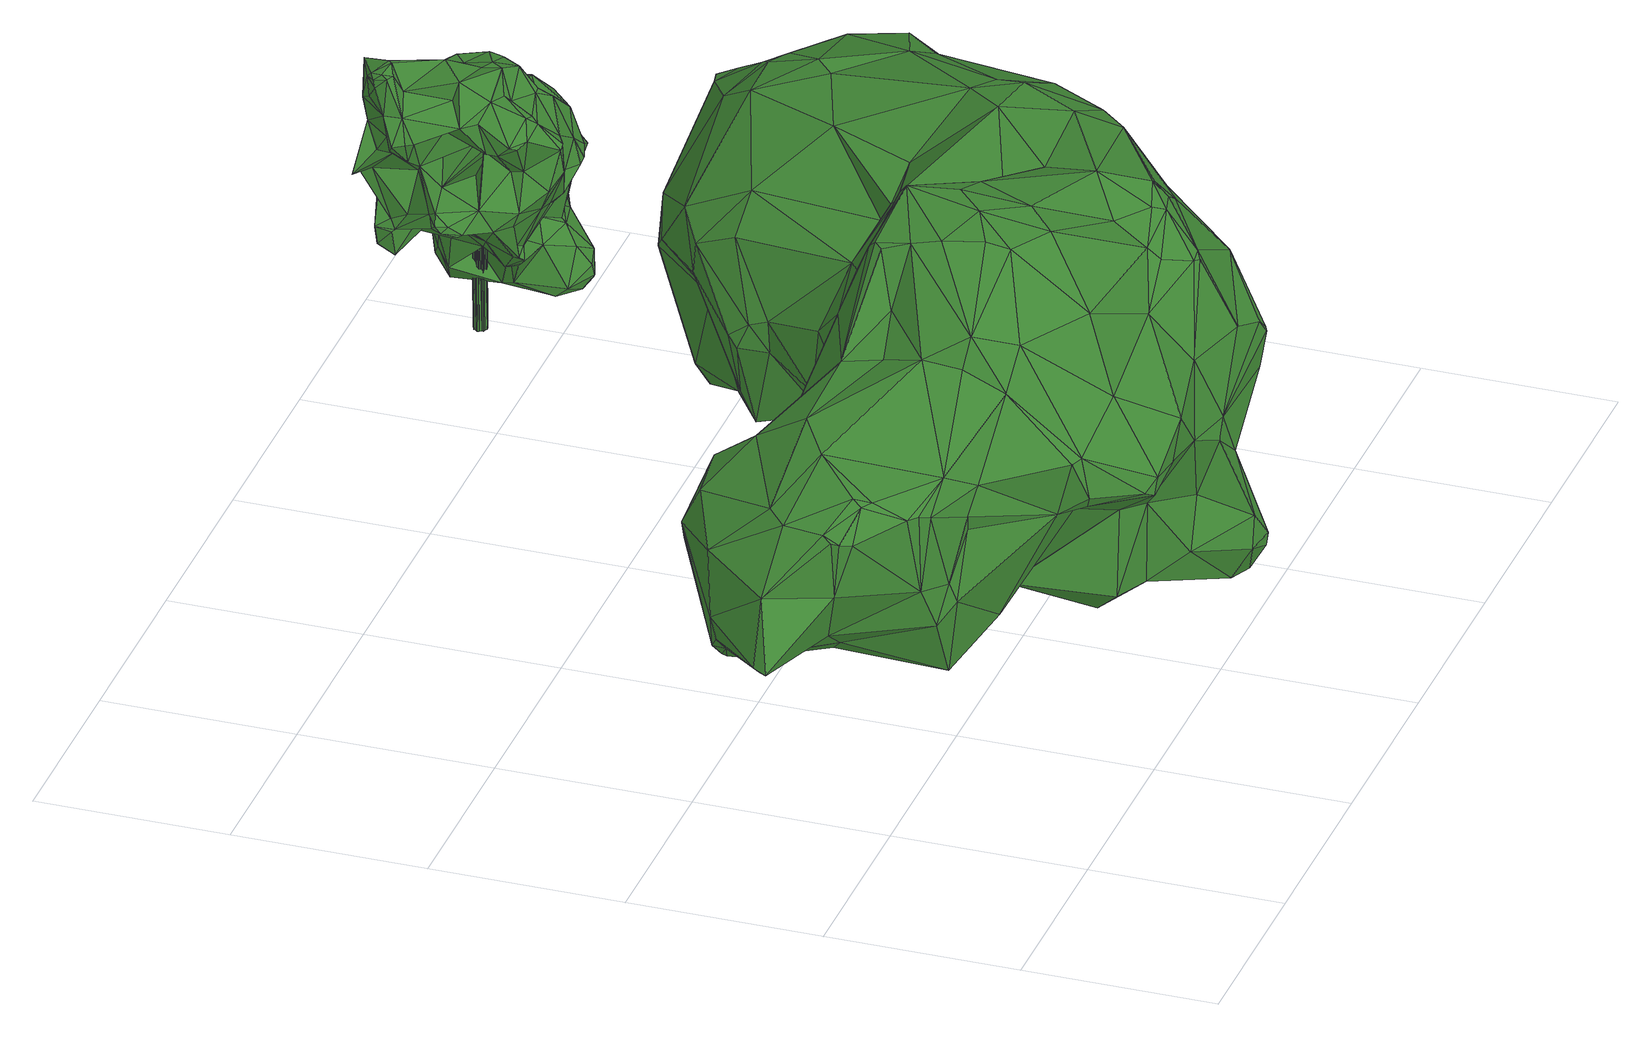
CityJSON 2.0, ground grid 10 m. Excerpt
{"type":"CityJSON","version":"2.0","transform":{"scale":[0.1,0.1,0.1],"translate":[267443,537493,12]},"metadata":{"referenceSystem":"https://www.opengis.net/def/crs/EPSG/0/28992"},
"CityObjects":{
"tree1":{"type":"SolitaryVegetationObject","attributes":{"gtid":53,"crown_width_m":34.03,"crown_median_z":24.03,"crown_r50_m":0.397,"crown_porosity":0.898,"trunk_H_m":11.1,"trunk_DBH_m":2.61,"trunk_radius_m":1.3,"trunk_base_height_m":12.93,"original_gtid":"53"},"geometry":[{"type":"Solid","lod":"3","boundaries":[[[[0,1,2]],[[3,4,5]],[[6,7,8]],[[9,10,11]],[[9,11,12]],[[13,14,15]],[[16,13,17]],[[18,16,17]],[[19,20,21]],[[22,23,24]],[[25,26,27]],[[28,25,27]],[[29,30,31]],[[29,32,30]],[[33,34,35]],[[33,35,36]],[[37,21,38]],[[39,40,41]],[[42,43,27]],[[44,27,43]],[[45,46,47]],[[12,48,49]],[[42,50,51]],[[52,53,54]],[[55,39,56]],[[4,32,57]],[[29,57,32]],[[58,59,31]],[[16,60,8]],[[26,61,62]],[[41,63,64]],[[65,64,63]],[[36,66,67]],[[68,69,70]],[[71,21,51]],[[72,73,74]],[[57,68,70]],[[59,68,29]],[[75,76,77]],[[78,79,80]],[[81,14,82]],[[78,83,79]],[[84,85,86]],[[87,85,84]],[[88,89,90]],[[91,92,44]],[[70,93,57]],[[7,94,81]],[[7,95,94]],[[57,29,68]],[[96,97,98]],[[84,99,100]],[[101,102,103]],[[104,101,103]],[[68,105,69]],[[21,106,51]],[[107,25,108]],[[109,110,111]],[[112,113,10]],[[104,103,86]],[[114,80,92]],[[42,51,106]],[[115,116,117]],[[118,119,120]],[[121,122,38]],[[123,54,124]],[[78,125,126]],[[127,128,129]],[[130,131,132]],[[4,57,93]],[[17,133,134]],[[135,100,136]],[[99,137,100]],[[113,122,138]],[[113,138,11]],[[101,139,102]],[[15,14,94]],[[4,140,5]],[[5,141,3]],[[16,82,13]],[[142,48,12]],[[143,144,145]],[[67,146,131]],[[147,146,67]],[[148,70,69]],[[149,150,151]],[[87,152,153]],[[120,154,118]],[[155,154,120]],[[93,140,4]],[[81,82,7]],[[8,7,82]],[[156,144,143]],[[157,134,158]],[[7,6,143]],[[82,14,13]],[[32,141,30]],[[3,141,32]],[[144,159,160]],[[161,162,145]],[[95,145,162]],[[94,163,15]],[[8,82,16]],[[164,165,166]],[[90,167,157]],[[167,18,157]],[[168,148,169]],[[83,170,44]],[[21,121,38]],[[110,171,111]],[[141,172,115]],[[156,153,152]],[[74,75,77]],[[21,37,106]],[[109,111,173]],[[150,149,76]],[[90,89,167]],[[18,167,89]],[[149,151,48]],[[80,125,78]],[[128,174,175]],[[99,103,137]],[[176,20,177]],[[32,4,3]],[[178,179,180]],[[151,181,182]],[[55,183,184]],[[71,62,185]],[[186,187,188]],[[189,74,73]],[[66,190,191]],[[62,50,42]],[[156,143,192]],[[17,13,133]],[[5,172,141]],[[31,59,29]],[[124,193,168]],[[136,100,137]],[[116,190,117]],[[9,194,91]],[[84,86,99]],[[42,27,26]],[[74,195,196]],[[117,190,36]],[[67,96,147]],[[98,147,96]],[[197,106,198]],[[199,91,194]],[[199,194,23]],[[137,103,123]],[[200,10,91]],[[200,112,10]],[[71,185,201]],[[192,143,6]],[[26,62,42]],[[141,115,117]],[[31,30,132]],[[66,36,190]],[[21,20,176]],[[58,31,132]],[[132,131,58]],[[55,202,183]],[[191,96,66]],[[45,186,203]],[[168,204,184]],[[205,206,127]],[[185,207,201]],[[208,64,122]],[[185,62,61]],[[71,19,21]],[[192,153,156]],[[158,134,209]],[[33,36,67]],[[141,35,30]],[[34,30,35]],[[67,66,96]],[[60,210,139]],[[139,210,211]],[[212,160,213]],[[201,19,71]],[[130,67,131]],[[130,132,30]],[[91,44,200]],[[150,76,75]],[[117,35,141]],[[91,199,92]],[[116,191,190]],[[214,215,216]],[[160,159,97]],[[9,12,49]],[[48,142,149]],[[217,179,115]],[[135,136,105]],[[147,87,146]],[[44,79,83]],[[130,33,67]],[[49,48,182]],[[218,219,25]],[[151,182,48]],[[131,146,84]],[[131,220,58]],[[84,220,131]],[[87,84,146]],[[91,10,9]],[[97,159,221]],[[191,97,96]],[[30,33,130]],[[34,33,30]],[[14,81,94]],[[95,162,20]],[[10,113,11]],[[59,220,135]],[[222,23,194]],[[123,103,54]],[[108,223,107]],[[224,225,226]],[[182,222,49]],[[227,222,182]],[[135,105,68]],[[135,68,59]],[[182,181,227]],[[80,44,92]],[[28,108,25]],[[28,228,108]],[[97,213,160]],[[46,229,165]],[[230,165,229]],[[231,153,192]],[[107,232,218]],[[105,148,69]],[[233,234,1]],[[129,205,127]],[[54,53,124]],[[235,127,206]],[[120,205,214]],[[94,95,163]],[[207,163,95]],[[51,50,71]],[[62,71,50]],[[236,222,227]],[[38,122,113]],[[199,23,114]],[[199,114,92]],[[22,114,23]],[[125,80,114]],[[22,125,114]],[[214,205,215]],[[80,79,44]],[[160,161,144]],[[18,89,16]],[[23,222,24]],[[88,16,89]],[[237,180,171]],[[238,236,239]],[[107,218,25]],[[207,240,163]],[[241,224,226]],[[155,242,243]],[[155,216,242]],[[244,105,245]],[[88,60,16]],[[246,52,88]],[[54,102,52]],[[120,214,155]],[[155,214,216]],[[212,247,160]],[[205,248,206]],[[12,11,142]],[[160,247,161]],[[176,161,247]],[[208,122,178]],[[129,215,205]],[[184,183,148]],[[97,191,213]],[[242,216,215]],[[249,178,121]],[[150,75,196]],[[150,196,151]],[[75,74,196]],[[250,196,195]],[[78,126,233]],[[236,233,126]],[[35,117,36]],[[97,221,98]],[[105,244,148]],[[185,61,240]],[[251,252,104]],[[168,184,148]],[[228,253,254]],[[255,40,256]],[[257,134,258]],[[165,164,259]],[[165,259,235]],[[222,236,126]],[[222,126,24]],[[22,126,125]],[[24,126,22]],[[222,194,49]],[[49,194,9]],[[235,128,127]],[[72,260,256]],[[256,260,261]],[[83,0,253]],[[116,213,191]],[[137,245,136]],[[123,245,137]],[[212,213,116]],[[115,172,173]],[[115,173,217]],[[72,74,262]],[[113,198,37]],[[263,188,187]],[[65,264,142]],[[227,239,236]],[[174,265,246]],[[195,266,250]],[[218,209,219]],[[170,253,228]],[[267,268,186]],[[17,157,18]],[[158,209,269]],[[270,267,188]],[[40,255,41]],[[76,63,271]],[[40,225,256]],[[164,224,272]],[[257,258,273]],[[274,41,237]],[[237,41,208]],[[218,269,209]],[[186,188,267]],[[77,262,74]],[[15,273,258]],[[15,258,13]],[[265,259,164]],[[272,265,164]],[[95,20,201]],[[149,142,264]],[[41,255,271]],[[45,119,118]],[[275,179,178]],[[276,212,275]],[[247,212,276]],[[212,179,275]],[[165,230,166]],[[1,189,2]],[[76,149,264]],[[111,217,173]],[[206,248,277]],[[147,278,87]],[[21,176,121]],[[120,248,205]],[[169,245,124]],[[101,279,139]],[[19,201,20]],[[44,43,200]],[[42,200,43]],[[255,256,261]],[[170,228,28]],[[178,249,276]],[[124,168,169]],[[118,187,45]],[[45,187,186]],[[110,274,171]],[[39,274,56]],[[254,2,228]],[[0,2,254]],[[52,246,53]],[[65,138,64]],[[204,280,184]],[[193,280,204]],[[249,176,247]],[[76,271,77]],[[106,200,42]],[[197,198,113]],[[41,64,208]],[[281,262,77]],[[260,262,281]],[[274,237,171]],[[41,274,39]],[[271,63,41]],[[235,277,165]],[[206,277,235]],[[78,0,83]],[[59,58,220]],[[99,86,103]],[[65,142,138]],[[11,138,142]],[[56,110,109]],[[100,220,84]],[[100,135,220]],[[282,109,173]],[[260,72,262]],[[76,264,63]],[[244,169,148]],[[241,39,283]],[[224,164,225]],[[276,275,178]],[[56,274,110]],[[77,271,281]],[[53,265,272]],[[261,260,281]],[[271,261,281]],[[257,219,209]],[[61,219,257]],[[78,233,1]],[[248,120,277]],[[218,232,269]],[[144,161,145]],[[46,165,47]],[[238,239,227]],[[158,284,157]],[[189,234,74]],[[195,74,234]],[[189,1,234]],[[164,166,230]],[[246,265,53]],[[225,164,229]],[[230,229,164]],[[102,54,103]],[[168,193,204]],[[90,174,88]],[[88,174,246]],[[90,157,285]],[[116,179,212]],[[17,134,157]],[[47,277,45]],[[175,90,285]],[[70,183,93]],[[148,183,70]],[[39,241,40]],[[241,226,40]],[[47,165,277]],[[235,259,128]],[[159,156,221]],[[159,144,156]],[[271,255,261]],[[231,251,153]],[[180,179,217]],[[143,145,7]],[[115,179,116]],[[95,201,207]],[[247,276,249]],[[121,178,122]],[[184,280,283]],[[176,249,121]],[[72,256,203]],[[233,238,234]],[[13,258,133]],[[45,277,119]],[[120,119,277]],[[38,113,37]],[[286,278,152]],[[87,278,286]],[[87,286,152]],[[98,278,147]],[[26,219,61]],[[7,145,95]],[[26,25,219]],[[228,268,270]],[[267,270,268]],[[88,52,211]],[[174,259,265]],[[128,259,174]],[[278,98,221]],[[278,221,156]],[[209,134,257]],[[55,184,39]],[[39,184,283]],[[258,134,133]],[[86,85,251]],[[251,85,87]],[[136,245,105]],[[86,251,104]],[[6,231,192]],[[6,8,231]],[[251,231,252]],[[152,278,156]],[[279,252,231]],[[123,124,245]],[[244,245,169]],[[122,64,138]],[[226,225,40]],[[257,240,61]],[[257,273,240]],[[161,176,177]],[[234,238,195]],[[236,238,233]],[[72,203,73]],[[46,203,256]],[[45,203,46]],[[241,283,280]],[[224,241,280]],[[272,224,280]],[[193,272,280]],[[256,229,46]],[[263,158,269]],[[83,253,170]],[[154,287,263]],[[187,118,263]],[[87,153,251]],[[104,252,101]],[[207,185,240]],[[15,240,273]],[[124,53,193]],[[272,193,53]],[[268,2,189]],[[189,73,268]],[[231,8,279]],[[27,170,28]],[[44,170,27]],[[225,229,256]],[[5,282,172]],[[173,172,282]],[[2,268,228]],[[63,264,65]],[[240,15,163]],[[243,154,155]],[[178,180,237]],[[178,237,208]],[[217,171,180]],[[111,171,217]],[[128,175,129]],[[174,90,175]],[[215,129,175]],[[242,215,175]],[[175,285,242]],[[242,285,243]],[[287,243,284]],[[287,284,158]],[[263,118,154]],[[181,151,266]],[[196,266,151]],[[285,284,243]],[[285,157,284]],[[263,269,232]],[[1,0,78]],[[254,253,0]],[[177,20,162]],[[177,162,161]],[[140,282,5]],[[73,203,186]],[[73,186,268]],[[282,202,109]],[[109,202,56]],[[52,102,211]],[[102,139,211]],[[140,202,282]],[[183,202,93]],[[93,202,140]],[[56,202,55]],[[263,232,188]],[[232,270,188]],[[227,181,266]],[[154,243,287]],[[196,250,266]],[[263,287,158]],[[101,252,279]],[[238,266,195]],[[227,266,238]],[[106,37,198]],[[60,88,210]],[[88,211,210]],[[139,279,60]],[[8,60,279]],[[113,112,197]],[[107,223,232]],[[228,223,108]],[[200,197,112]],[[270,232,223]],[[228,270,223]],[[197,200,106]],[[288,289,290]],[[288,290,291]],[[291,290,292]],[[291,292,293]],[[290,289,294]],[[290,294,292]],[[292,294,295]],[[292,295,293]],[[294,289,296]],[[294,296,295]],[[295,296,297]],[[295,297,293]],[[296,289,298]],[[296,298,297]],[[297,298,299]],[[297,299,293]],[[298,289,300]],[[298,300,299]],[[299,300,301]],[[299,301,293]],[[300,289,302]],[[300,302,301]],[[301,302,303]],[[301,303,293]],[[302,289,304]],[[302,304,303]],[[303,304,305]],[[303,305,293]],[[304,289,306]],[[304,306,305]],[[305,306,307]],[[305,307,293]],[[306,289,308]],[[306,308,307]],[[307,308,309]],[[307,309,293]],[[308,289,310]],[[308,310,309]],[[309,310,311]],[[309,311,293]],[[310,289,312]],[[310,312,311]],[[311,312,313]],[[311,313,293]],[[312,289,314]],[[312,314,313]],[[313,314,315]],[[313,315,293]],[[314,289,316]],[[314,316,315]],[[315,316,317]],[[315,317,293]],[[316,289,318]],[[316,318,317]],[[317,318,319]],[[317,319,293]],[[318,289,320]],[[318,320,319]],[[319,320,321]],[[319,321,293]],[[320,289,322]],[[320,322,321]],[[321,322,323]],[[321,323,293]],[[322,289,324]],[[322,324,323]],[[323,324,325]],[[323,325,293]],[[324,289,326]],[[324,326,325]],[[325,326,327]],[[325,327,293]],[[326,289,328]],[[326,328,327]],[[327,328,329]],[[327,329,293]],[[328,289,330]],[[328,330,329]],[[329,330,331]],[[329,331,293]],[[330,289,332]],[[330,332,331]],[[331,332,333]],[[331,333,293]],[[332,289,334]],[[332,334,333]],[[333,334,335]],[[333,335,293]],[[334,289,336]],[[334,336,335]],[[335,336,337]],[[335,337,293]],[[336,289,288]],[[336,288,337]],[[337,288,291]],[[337,291,293]]]]}]},
"tree2":{"type":"SolitaryVegetationObject","attributes":{"gtid":671,"crown_width_m":4.14,"crown_median_z":15.1,"crown_r50_m":0.244,"crown_porosity":0.915,"trunk_H_m":2.1,"trunk_DBH_m":0.0801,"trunk_radius_m":0.0401,"trunk_base_height_m":13,"original_gtid":"673"},"geometry":[{"type":"MultiSurface","lod":"3","boundaries":[[[338,339,340]],[[341,342,343]],[[344,343,342]],[[345,346,347]],[[348,347,346]],[[349,350,351]],[[345,352,353]],[[345,353,354]],[[355,356,357]],[[358,359,360]],[[361,356,362]],[[340,363,338]],[[364,365,366]],[[367,368,369]],[[348,370,371]],[[340,372,363]],[[341,373,372]],[[358,374,375]],[[376,377,378]],[[346,348,354]],[[379,356,380]],[[344,381,382]],[[371,351,350]],[[383,351,371]],[[384,385,368]],[[359,386,387]],[[359,387,388]],[[363,389,338]],[[390,391,383]],[[371,390,383]],[[382,381,392]],[[393,394,395]],[[347,353,345]],[[395,396,393]],[[397,349,350]],[[398,350,349]],[[398,348,350]],[[366,399,400]],[[386,359,357]],[[373,401,363]],[[389,363,401]],[[381,402,392]],[[375,396,403]],[[370,348,390]],[[349,400,350]],[[362,379,360]],[[382,404,344]],[[353,346,354]],[[405,406,407]],[[408,409,410]],[[408,339,409]],[[371,370,390]],[[382,411,412]],[[392,411,382]],[[398,391,390]],[[351,383,398]],[[375,374,413]],[[412,404,382]],[[394,413,395]],[[414,415,364]],[[400,349,397]],[[416,377,417]],[[418,419,420]],[[421,360,388]],[[422,423,424]],[[425,415,397]],[[358,355,374]],[[370,348,354]],[[400,397,366]],[[364,366,397]],[[364,397,414]],[[362,353,421]],[[352,421,353]],[[351,398,349]],[[345,421,352]],[[379,380,358]],[[396,395,374]],[[426,394,364]],[[426,413,394]],[[344,407,343]],[[372,427,342]],[[428,342,427]],[[391,398,383]],[[362,421,361]],[[376,416,377]],[[429,373,341]],[[369,412,367]],[[396,374,403]],[[403,374,355]],[[357,359,376]],[[365,378,399]],[[367,419,430]],[[412,369,404]],[[425,397,350]],[[360,379,358]],[[361,421,352]],[[397,415,414]],[[378,431,376]],[[340,339,432]],[[420,367,412]],[[419,367,420]],[[350,400,425]],[[369,368,433]],[[434,430,419]],[[376,431,393]],[[413,426,375]],[[415,378,426]],[[393,431,378]],[[424,423,435]],[[403,357,359]],[[408,432,339]],[[416,376,360]],[[390,348,398]],[[413,374,395]],[[376,393,396]],[[356,380,361]],[[436,437,438]],[[377,439,378]],[[426,364,415]],[[411,440,412]],[[357,376,396]],[[357,396,403]],[[343,407,406]],[[343,406,341]],[[438,429,406]],[[429,341,406]],[[429,423,373]],[[373,423,422]],[[438,437,429]],[[379,362,356]],[[340,432,441]],[[377,375,439]],[[386,357,356]],[[429,433,368]],[[409,422,410]],[[422,424,410]],[[442,424,435]],[[354,346,345]],[[375,403,358]],[[408,419,385]],[[352,421,388]],[[388,361,352]],[[430,384,368]],[[416,360,377]],[[435,385,442]],[[357,403,355]],[[429,368,423]],[[353,347,346]],[[438,406,443]],[[404,443,405]],[[436,443,404]],[[436,404,369]],[[420,444,418]],[[418,445,441]],[[418,402,445]],[[418,441,432]],[[385,384,408]],[[430,408,384]],[[410,442,408]],[[410,424,442]],[[403,359,358]],[[360,396,377]],[[375,377,396]],[[408,434,432]],[[358,380,355]],[[432,434,418]],[[419,418,434]],[[338,401,409]],[[400,399,425]],[[393,365,394]],[[409,339,338]],[[394,365,364]],[[402,411,392]],[[402,418,411]],[[399,366,365]],[[426,439,375]],[[426,378,439]],[[435,368,385]],[[435,423,368]],[[367,430,368]],[[442,385,408]],[[430,434,408]],[[356,361,387]],[[356,387,386]],[[388,387,361]],[[362,360,421]],[[345,353,421]],[[371,350,348]],[[428,441,445]],[[428,340,441]],[[381,445,402]],[[381,428,445]],[[381,344,428]],[[428,344,342]],[[418,444,411]],[[411,444,420]],[[340,428,427]],[[406,405,443]],[[389,401,338]],[[409,401,422]],[[369,433,446]],[[356,355,380]],[[360,359,396]],[[405,407,436]],[[369,446,436]],[[436,438,443]],[[372,342,341]],[[344,436,407]],[[404,436,344]],[[405,436,404]],[[411,420,440]],[[412,440,420]],[[365,393,378]],[[425,399,415]],[[378,415,399]],[[372,373,363]],[[340,427,372]],[[422,401,373]],[[396,359,357]],[[359,388,360]],[[359,360,376]],[[446,437,436]],[[433,437,446]],[[429,437,433]],[[447,448,449]],[[447,449,450]],[[449,448,451]],[[449,451,450]],[[451,448,450]],[[450,448,452]],[[448,447,452]],[[452,447,450]]]}]},
"tree3":{"type":"SolitaryVegetationObject","attributes":{"gtid":191,"crown_width_m":11.53,"crown_median_z":21.82,"crown_r50_m":0.435,"crown_porosity":0.875,"trunk_H_m":8.89,"trunk_DBH_m":0.679,"trunk_radius_m":0.34,"trunk_base_height_m":12.93,"original_gtid":"191"},"geometry":[{"type":"Solid","lod":"3","boundaries":[[[[453,454,455]],[[456,457,458]],[[459,460,461]],[[462,463,464]],[[465,466,467]],[[468,469,470]],[[460,459,471]],[[472,459,473]],[[474,475,476]],[[477,474,476]],[[478,479,480]],[[481,482,483]],[[484,485,486]],[[487,488,489]],[[490,491,492]],[[480,493,494]],[[495,496,497]],[[498,496,495]],[[483,499,463]],[[500,501,502]],[[503,504,505]],[[506,507,458]],[[508,509,510]],[[511,512,513]],[[511,514,512]],[[467,472,473]],[[483,463,481]],[[515,516,517]],[[518,509,497]],[[519,520,521]],[[522,521,520]],[[523,501,500]],[[524,525,526]],[[527,528,529]],[[466,530,467]],[[531,532,533]],[[460,534,486]],[[535,467,536]],[[472,467,535]],[[521,483,482]],[[469,468,537]],[[535,538,539]],[[540,541,507]],[[475,542,476]],[[543,461,544]],[[467,530,545]],[[535,536,538]],[[467,473,465]],[[546,547,548]],[[549,550,551]],[[552,553,554]],[[555,556,557]],[[558,554,559]],[[560,545,530]],[[560,530,466]],[[561,506,562]],[[563,564,565]],[[563,565,566]],[[567,532,568]],[[495,497,509]],[[560,466,477]],[[569,545,538]],[[467,569,536]],[[570,571,572]],[[475,573,490]],[[574,538,545]],[[476,560,477]],[[575,493,576]],[[577,516,548]],[[509,518,510]],[[525,578,579]],[[509,508,580]],[[581,558,541]],[[582,552,576]],[[519,583,520]],[[467,545,569]],[[573,584,585]],[[586,587,588]],[[484,589,508]],[[522,499,521]],[[590,465,461]],[[591,592,593]],[[556,594,500]],[[595,478,596]],[[479,478,595]],[[565,541,566]],[[526,597,524]],[[497,598,518]],[[599,600,588]],[[598,484,518]],[[477,590,474]],[[601,495,509]],[[498,495,601]],[[498,601,573]],[[602,603,604]],[[605,606,607]],[[605,607,608]],[[609,484,598]],[[610,503,578]],[[502,611,500]],[[612,613,514]],[[609,496,614]],[[497,496,598]],[[598,496,609]],[[607,606,615]],[[616,617,618]],[[619,590,461]],[[476,618,560]],[[545,560,618]],[[614,543,609]],[[485,609,543]],[[620,470,469]],[[473,459,465]],[[589,580,508]],[[592,551,550]],[[621,622,623]],[[601,584,573]],[[468,624,537]],[[554,553,528]],[[503,625,504]],[[552,453,553]],[[626,627,628]],[[557,556,504]],[[511,524,597]],[[511,597,612]],[[490,492,475]],[[576,629,575]],[[630,575,629]],[[631,632,524]],[[514,511,612]],[[601,509,580]],[[633,499,522]],[[634,610,578]],[[542,492,547]],[[620,501,470]],[[502,501,620]],[[524,511,631]],[[635,540,507]],[[579,578,503]],[[520,633,522]],[[636,633,520]],[[521,637,519]],[[638,586,639]],[[638,639,487]],[[618,574,545]],[[521,499,483]],[[468,470,640]],[[633,464,499]],[[463,499,464]],[[531,533,561]],[[524,632,525]],[[578,525,632]],[[462,464,636]],[[633,636,464]],[[507,541,456]],[[481,641,642]],[[571,643,644]],[[462,641,463]],[[481,463,641]],[[554,528,559]],[[546,645,547]],[[542,547,645]],[[527,566,559]],[[646,566,527]],[[529,646,527]],[[519,637,647]],[[648,649,650]],[[635,630,629]],[[651,603,514]],[[511,513,631]],[[610,652,503]],[[575,494,493]],[[653,654,655]],[[569,538,536]],[[656,657,658]],[[590,619,659]],[[472,535,564]],[[476,645,618]],[[645,571,618]],[[621,623,660]],[[484,510,518]],[[475,492,542]],[[583,519,661]],[[559,528,527]],[[565,564,539]],[[564,563,662]],[[566,646,563]],[[557,625,555]],[[520,555,625]],[[539,663,565]],[[486,485,544]],[[529,626,646]],[[563,646,626]],[[664,494,665]],[[484,508,510]],[[525,666,526]],[[667,630,668]],[[653,600,669]],[[670,620,671]],[[670,671,502]],[[604,550,549]],[[574,539,538]],[[562,648,672]],[[656,648,562]],[[576,552,673]],[[636,625,674]],[[675,584,601]],[[529,676,626]],[[660,605,677]],[[605,678,677]],[[523,640,501]],[[620,469,679]],[[620,679,680]],[[555,520,681]],[[613,680,682]],[[460,471,662]],[[460,662,628]],[[539,564,535]],[[479,595,455]],[[683,523,677]],[[474,573,475]],[[659,619,498]],[[592,684,685]],[[602,686,514]],[[599,669,600]],[[570,572,687]],[[487,489,638]],[[673,629,576]],[[688,689,642]],[[482,689,688]],[[690,691,607]],[[608,607,691]],[[621,660,692]],[[635,507,506]],[[693,620,670]],[[693,670,502]],[[675,694,584]],[[465,590,466]],[[477,466,590]],[[635,629,581]],[[666,597,526]],[[660,623,649]],[[453,602,551]],[[631,686,596]],[[513,686,631]],[[558,581,629]],[[600,694,675]],[[551,602,549]],[[695,577,690]],[[626,696,627]],[[635,581,540]],[[668,533,532]],[[589,484,486]],[[567,697,698]],[[566,541,559]],[[580,588,675]],[[472,564,471]],[[457,546,699]],[[546,548,699]],[[540,581,541]],[[559,541,558]],[[679,654,653]],[[676,553,700]],[[701,702,691]],[[608,678,605]],[[537,654,469]],[[537,624,654]],[[703,613,682]],[[601,580,675]],[[588,600,675]],[[504,556,500]],[[612,597,680]],[[552,704,673]],[[680,613,612]],[[705,494,575]],[[706,661,622]],[[583,661,706]],[[552,454,453]],[[648,690,615]],[[707,653,655]],[[493,479,582]],[[480,479,493]],[[455,454,479]],[[700,553,591]],[[553,453,591]],[[667,708,630]],[[630,561,533]],[[561,672,531]],[[562,672,561]],[[584,709,585]],[[490,585,709]],[[563,626,628]],[[679,710,682]],[[531,672,648]],[[640,683,468]],[[485,484,609]],[[711,478,634]],[[496,619,614]],[[712,488,487]],[[648,615,649]],[[649,615,606]],[[648,650,568]],[[648,568,531]],[[584,694,709]],[[615,690,607]],[[457,699,458]],[[549,602,604]],[[474,659,573]],[[498,573,659]],[[455,602,453]],[[707,701,690]],[[691,690,701]],[[622,661,519]],[[486,534,627]],[[698,668,532]],[[465,459,461]],[[713,666,579]],[[713,579,503]],[[525,579,666]],[[630,506,561]],[[635,506,630]],[[628,534,460]],[[657,656,506]],[[562,506,656]],[[706,594,681]],[[542,645,476]],[[486,544,460]],[[564,662,471]],[[580,589,712]],[[589,714,712]],[[681,594,556]],[[655,654,624]],[[662,563,628]],[[676,700,696]],[[692,660,677]],[[567,568,650]],[[567,650,649]],[[523,692,677]],[[715,716,717]],[[582,454,552]],[[479,454,582]],[[480,664,478]],[[634,478,664]],[[630,708,575]],[[705,575,708]],[[718,586,712]],[[712,586,580]],[[625,503,652]],[[482,642,689]],[[498,619,496]],[[507,456,458]],[[642,705,708]],[[492,491,547]],[[683,702,624]],[[494,664,480]],[[715,644,457]],[[555,681,556]],[[580,586,588]],[[488,712,714]],[[558,629,704]],[[673,704,629]],[[504,625,557]],[[636,520,625]],[[544,461,460]],[[546,457,643]],[[644,643,457]],[[472,471,459]],[[679,653,669]],[[544,485,543]],[[679,469,654]],[[638,489,651]],[[683,640,523]],[[624,468,683]],[[678,608,691]],[[637,697,567]],[[642,641,719]],[[642,719,610]],[[604,603,651]],[[636,674,462]],[[641,462,674]],[[647,567,649]],[[698,697,482]],[[698,482,688]],[[697,637,482]],[[521,482,637]],[[719,674,625]],[[481,642,482]],[[708,688,642]],[[707,709,653]],[[706,621,720]],[[618,617,574]],[[574,617,539]],[[616,539,617]],[[611,721,500]],[[502,721,611]],[[571,616,618]],[[703,682,710]],[[619,461,543]],[[720,621,692]],[[514,613,722]],[[722,638,651]],[[722,651,514]],[[634,723,711]],[[491,690,577]],[[491,577,547]],[[724,658,657]],[[719,641,674]],[[676,529,528]],[[676,528,553]],[[523,500,720]],[[551,592,591]],[[551,591,453]],[[685,700,593]],[[647,637,567]],[[622,621,706]],[[627,725,486]],[[685,725,627]],[[500,594,720]],[[594,706,720]],[[642,665,705]],[[660,649,605]],[[649,606,605]],[[548,547,577]],[[458,515,724]],[[699,515,458]],[[666,726,597]],[[701,655,702]],[[663,717,565]],[[541,565,717]],[[727,690,491]],[[653,694,600]],[[709,694,653]],[[669,710,679]],[[728,648,656]],[[728,690,648]],[[729,723,632]],[[711,723,729]],[[625,652,719]],[[666,713,671]],[[685,593,592]],[[488,684,550]],[[718,639,586]],[[487,639,718]],[[550,684,592]],[[474,590,659]],[[604,489,550]],[[651,489,604]],[[488,550,489]],[[554,704,552]],[[718,712,487]],[[539,717,663]],[[707,655,701]],[[576,493,582]],[[514,603,602]],[[512,686,513]],[[678,702,677]],[[683,677,702]],[[488,714,730]],[[679,682,680]],[[506,458,724]],[[724,657,506]],[[558,704,554]],[[640,470,501]],[[457,456,716]],[[456,717,716]],[[541,717,456]],[[523,720,692]],[[519,647,623]],[[731,665,642]],[[622,519,623]],[[647,649,623]],[[494,705,665]],[[693,502,620]],[[539,715,717]],[[568,532,531]],[[533,668,630]],[[715,457,716]],[[667,668,688]],[[667,688,708]],[[688,668,698]],[[567,698,532]],[[715,616,732]],[[616,715,539]],[[546,643,645]],[[645,643,571]],[[715,687,644]],[[578,723,634]],[[632,723,578]],[[619,543,614]],[[700,591,593]],[[631,729,632]],[[596,729,631]],[[709,707,733]],[[709,733,490]],[[707,690,733]],[[502,671,721]],[[491,490,733]],[[727,491,733]],[[727,733,690]],[[721,671,505]],[[500,505,504]],[[671,713,505]],[[664,665,731]],[[503,505,713]],[[626,676,696]],[[678,691,702]],[[571,570,616]],[[628,627,534]],[[616,570,732]],[[732,570,687]],[[715,732,687]],[[573,585,490]],[[655,624,702]],[[488,730,725]],[[685,684,725]],[[680,726,620]],[[597,726,680]],[[486,725,730]],[[486,730,589]],[[721,505,500]],[[610,731,642]],[[634,731,610]],[[669,599,710]],[[514,686,512]],[[455,686,602]],[[725,684,488]],[[695,516,577]],[[517,516,695]],[[695,690,728]],[[711,596,478]],[[515,699,516]],[[548,516,699]],[[596,686,455]],[[589,730,714]],[[596,455,595]],[[644,572,571]],[[687,572,644]],[[627,696,685]],[[685,696,700]],[[634,664,731]],[[638,722,587]],[[638,587,586]],[[711,729,596]],[[588,587,599]],[[710,599,587]],[[710,587,703]],[[703,587,613]],[[613,587,722]],[[671,620,726]],[[671,726,666]],[[719,652,610]],[[656,658,734]],[[656,734,515]],[[656,515,517]],[[658,724,734]],[[515,734,724]],[[728,517,695]],[[656,517,728]],[[706,681,583]],[[520,583,681]],[[735,736,737]],[[735,737,738]],[[736,739,740]],[[736,740,737]],[[737,740,741]],[[737,741,738]],[[740,739,742]],[[740,742,741]],[[741,742,743]],[[741,743,738]],[[742,739,744]],[[742,744,743]],[[743,744,745]],[[743,745,738]],[[744,739,746]],[[744,746,745]],[[745,746,747]],[[745,747,738]],[[746,739,748]],[[746,748,747]],[[747,748,749]],[[747,749,738]],[[748,739,750]],[[748,750,749]],[[749,750,751]],[[749,751,738]],[[750,739,752]],[[750,752,751]],[[751,752,753]],[[751,753,738]],[[752,739,754]],[[752,754,753]],[[753,754,755]],[[753,755,738]],[[754,739,756]],[[754,756,755]],[[755,756,757]],[[755,757,738]],[[756,739,758]],[[756,758,757]],[[757,758,759]],[[757,759,738]],[[758,739,760]],[[758,760,759]],[[759,760,761]],[[759,761,738]],[[760,739,762]],[[760,762,761]],[[761,762,763]],[[761,763,738]],[[762,739,764]],[[762,764,763]],[[763,764,765]],[[763,765,738]],[[764,739,766]],[[764,766,765]],[[765,766,767]],[[765,767,738]],[[766,739,768]],[[766,768,767]],[[767,768,769]],[[767,769,738]],[[768,739,770]],[[768,770,769]],[[769,770,771]],[[769,771,738]],[[770,739,772]],[[770,772,771]],[[771,772,773]],[[771,773,738]],[[772,739,774]],[[772,774,773]],[[773,774,775]],[[773,775,738]],[[774,739,776]],[[774,776,775]],[[775,776,777]],[[775,777,738]],[[776,739,736]],[[776,736,777]],[[777,736,735]],[[777,735,738]]]]}]}
},
"vertices":[
[95,102,96],[88,106,76],[98,99,85],[329,326,114],[331,311,63],[320,325,117],[365,105,193],[336,95,217],[368,84,169],[58,180,144],[101,176,171],[105,203,154],[80,223,134],[281,39,190],[294,58,209],[282,55,209],[338,42,158],[288,21,147],[312,18,137],[215,137,242],[232,132,238],[209,162,243],[43,140,139],[45,149,142],[42,144,140],[146,52,147],[157,87,197],[142,89,178],[140,55,146],[387,296,105],[368,317,160],[416,292,133],[343,324,106],[380,305,186],[371,313,186],[356,309,191],[352,283,209],[177,167,228],[183,172,222],[266,223,72],[236,169,104],[210,210,118],[146,108,204],[139,110,189],[96,105,154],[214,67,23],[216,71,40],[227,64,35],[79,232,115],[50,209,120],[185,114,234],[179,134,234],[378,82,79],[341,100,67],[389,125,71],[306,264,72],[259,255,66],[346,296,64],[422,284,140],[417,287,132],[386,66,119],[190,63,201],[187,102,231],[152,216,106],[182,187,144],[140,228,119],[356,271,214],[398,284,185],[390,280,97],[365,235,61],[353,280,64],[202,123,240],[162,141,54],[155,130,52],[109,165,41],[108,211,43],[134,218,51],[136,216,49],[79,111,99],[76,111,142],[71,115,142],[294,65,216],[307,59,200],[82,107,139],[426,224,157],[419,169,157],[419,170,131],[418,170,161],[376,61,97],[324,19,127],[318,20,108],[82,162,164],[66,131,152],[315,297,48],[291,65,218],[275,88,228],[390,253,209],[365,213,221],[394,223,213],[422,189,108],[419,208,98],[410,101,122],[408,109,99],[409,131,104],[405,126,126],[397,214,68],[177,149,231],[167,27,120],[146,48,125],[262,264,80],[245,260,114],[247,265,119],[144,152,184],[141,172,181],[61,135,151],[288,301,161],[325,280,209],[335,297,197],[216,43,41],[231,47,38],[263,16,22],[200,184,197],[186,189,179],[389,140,70],[386,142,68],[48,135,137],[44,143,109],[283,28,26],[291,24,33],[293,12,32],[400,295,173],[422,284,161],[415,294,145],[276,36,188],[249,30,148],[409,264,116],[402,211,70],[418,192,100],[142,198,143],[405,92,121],[310,303,61],[324,324,144],[107,225,138],[350,110,216],[335,145,233],[327,117,227],[418,229,187],[414,228,195],[349,225,65],[104,239,91],[104,218,51],[57,209,63],[388,155,190],[387,146,190],[235,27,50],[263,5,40],[363,139,218],[263,20,111],[226,22,118],[335,159,232],[322,168,233],[305,148,236],[277,115,224],[277,61,212],[281,106,84],[242,56,48],[272,91,97],[319,17,128],[353,166,98],[385,180,81],[112,93,143],[245,254,128],[316,322,123],[277,293,132],[305,46,82],[288,27,77],[240,176,219],[254,128,217],[242,201,174],[282,265,180],[260,266,166],[45,203,74],[42,205,88],[316,284,54],[331,223,72],[209,89,231],[166,96,58],[201,53,39],[202,52,87],[106,106,41],[348,279,212],[344,252,221],[377,130,198],[319,149,59],[48,170,142],[51,189,63],[56,204,60],[162,154,201],[174,163,227],[63,140,154],[137,130,192],[221,103,236],[271,268,74],[173,111,59],[317,159,80],[279,21,21],[275,36,28],[262,75,210],[219,210,147],[200,20,145],[382,67,99],[382,70,98],[304,231,210],[333,242,221],[273,10,23],[289,7,32],[277,3,35],[266,288,155],[174,23,126],[179,47,164],[419,259,134],[375,203,216],[24,173,114],[149,50,119],[310,153,62],[271,122,92],[286,193,87],[6,171,86],[142,63,116],[216,111,79],[219,96,91],[387,120,162],[172,24,117],[56,150,80],[68,148,70],[276,37,29],[1,163,86],[244,244,132],[37,172,77],[4,167,85],[259,57,200],[287,194,85],[277,2,42],[266,5,57],[391,193,75],[395,189,75],[366,75,78],[291,188,205],[271,32,27],[242,177,215],[53,200,61],[415,158,148],[401,105,137],[105,96,129],[108,97,120],[217,169,91],[209,126,75],[237,49,177],[272,38,189],[303,77,77],[174,156,62],[193,155,73],[166,156,59],[211,41,88],[134,235,101],[336,97,68],[45,198,70],[153,94,64],[135,90,59],[194,22,124],[164,62,107],[169,192,78],[317,148,58],[259,50,195],[244,243,115],[275,197,180],[268,190,194],[228,58,33],[380,194,207],[400,103,137],[311,154,62],[168,162,64],[295,290,110],[292,198,86],[252,18,104],[278,19,84],[380,177,189],[247,28,75],[266,155,9],[252,154,9],[265,158,9],[267,157,120],[266,160,120],[254,157,120],[264,161,9],[265,164,120],[262,164,9],[263,166,120],[259,166,9],[260,168,120],[256,167,9],[257,169,120],[252,168,9],[254,170,120],[249,167,9],[250,169,120],[246,166,9],[247,168,120],[243,164,9],[244,166,120],[241,161,9],[242,163,120],[240,158,9],[241,160,120],[239,154,9],[241,157,120],[240,151,10],[241,153,120],[241,148,10],[243,150,121],[243,145,10],[245,147,121],[246,143,10],[248,145,121],[249,142,10],[251,144,121],[253,141,10],[254,144,121],[256,142,10],[258,144,120],[259,143,9],[261,146,120],[262,145,9],[263,148,120],[264,148,9],[265,150,120],[265,151,9],[267,154,120],
[333,222,25],[338,216,28],[338,214,23],[327,209,21],[329,209,25],[328,205,21],[332,203,23],[301,190,36],[298,186,33],[300,186,32],[297,180,34],[301,171,36],[302,172,37],[297,173,38],[306,197,36],[302,191,34],[296,187,35],[319,185,22],[313,194,26],[319,191,27],[317,183,24],[315,194,31],[314,190,35],[308,195,33],[307,194,33],[330,217,22],[311,169,32],[311,168,34],[310,168,34],[331,200,32],[327,204,37],[331,200,31],[296,180,35],[295,175,37],[331,215,21],[324,211,22],[318,182,25],[318,183,32],[319,189,35],[317,186,36],[314,175,39],[304,192,24],[307,194,21],[339,200,22],[336,198,23],[295,175,30],[330,210,31],[337,210,39],[315,197,28],[312,195,32],[313,194,34],[329,220,22],[295,176,31],[295,176,30],[341,196,24],[319,177,32],[318,175,30],[322,178,27],[319,185,32],[307,170,30],[298,176,32],[311,172,40],[306,171,38],[330,218,23],[342,202,23],[320,188,26],[331,198,24],[326,200,22],[327,204,22],[329,204,21],[337,214,30],[335,214,27],[329,212,31],[339,199,25],[333,197,31],[318,179,27],[311,169,26],[309,170,31],[314,188,38],[314,186,39],[339,207,25],[338,205,35],[340,202,34],[306,194,34],[326,215,29],[327,210,35],[326,213,35],[306,172,38],[318,177,32],[335,213,26],[338,208,23],[326,209,24],[331,209,30],[318,177,33],[341,214,30],[328,210,29],[335,210,28],[332,213,40],[330,202,23],[328,209,25],[327,203,22],[318,183,33],[335,202,27],[340,210,24],[332,213,39],[326,201,22],[335,205,28],[342,206,22],[330,209,28],[323,194,10],[322,194,10],[323,195,10],[322,196,31],[322,195,10],[322,195,31],
[419,403,124],[412,417,131],[402,406,139],[430,466,98],[423,467,80],[426,470,102],[455,433,39],[448,432,47],[433,429,34],[335,470,176],[337,476,175],[334,474,173],[440,444,21],[437,461,24],[452,460,28],[329,438,97],[334,429,95],[331,435,100],[451,433,47],[460,440,43],[450,446,30],[411,445,24],[393,455,34],[413,466,34],[420,460,25],[390,419,160],[401,418,144],[394,428,161],[346,470,178],[351,473,162],[353,485,173],[428,394,42],[428,403,41],[434,408,59],[401,406,91],[414,400,92],[393,399,92],[379,451,48],[382,457,64],[387,459,54],[395,431,161],[392,435,164],[403,405,27],[419,402,24],[414,395,27],[407,410,25],[340,479,171],[338,452,127],[332,442,106],[348,444,111],[339,432,151],[329,452,144],[346,442,144],[411,467,117],[431,471,110],[414,398,50],[404,399,32],[416,391,40],[372,392,128],[377,393,129],[375,392,130],[374,391,115],[403,459,86],[393,460,79],[385,451,87],[417,390,34],[349,482,141],[331,468,156],[345,483,156],[337,477,162],[335,446,103],[357,404,139],[348,410,139],[351,407,137],[464,439,106],[457,435,109],[462,432,105],[439,466,26],[390,484,124],[389,478,133],[392,478,133],[430,416,64],[460,461,47],[456,467,45],[333,431,94],[449,468,47],[453,458,72],[434,468,117],[451,454,104],[403,466,40],[431,409,27],[431,421,46],[443,475,36],[409,469,73],[391,464,64],[403,471,77],[410,393,103],[415,398,93],[419,396,105],[426,425,134],[441,419,119],[436,435,126],[326,462,142],[332,456,132],[328,456,143],[435,453,124],[456,445,111],[433,465,26],[398,479,128],[398,480,123],[457,432,84],[457,447,63],[461,454,84],[466,445,95],[369,477,131],[387,484,124],[453,472,41],[420,436,51],[414,456,51],[409,436,54],[394,429,35],[443,466,50],[401,445,150],[408,438,138],[387,461,70],[353,421,160],[346,425,151],[399,410,57],[434,457,124],[400,421,142],[345,471,136],[384,422,59],[396,442,52],[381,418,70],[370,410,73],[376,413,59],[416,404,61],[426,440,25],[432,406,106],[433,399,97],[436,403,97],[336,459,130],[394,411,147],[391,411,146],[364,408,118],[421,392,30],[365,408,68],[369,419,60],[393,423,37],[403,396,117],[384,405,104],[405,393,102],[345,477,85],[368,483,98],[360,471,78],[343,475,77],[428,401,26],[350,436,170],[362,448,123],[364,395,109],[367,400,97],[429,407,25],[372,484,98],[433,452,52],[439,461,52],[432,469,46],[418,415,26],[344,424,104],[344,478,118],[338,486,116],[343,484,116],[337,437,94],[333,459,155],[457,429,88],[443,415,83],[449,425,79],[419,460,139],[403,469,139],[370,403,142],[365,407,147],[333,473,169],[376,423,166],[428,471,125],[333,467,175],[359,485,142],[385,400,91],[381,415,90],[328,441,101],[344,468,178],[365,448,172],[412,461,70],[414,454,76],[408,464,44],[468,437,100],[349,477,126],[378,481,99],[360,479,106],[367,470,127],[391,397,93],[349,439,160],[363,427,76],[345,429,91],[348,440,93],[386,469,108],[408,463,119],[395,446,111],[416,423,31],[348,470,89],[348,477,126],[451,441,59],[458,456,84],[380,429,166],[381,444,162],[349,416,133],[384,458,143],[389,475,136],[363,413,70],[361,425,127],[357,426,130],[396,482,123],[421,441,128],[337,465,175],[377,415,57],[456,430,104],[342,466,87],[341,467,86],[348,418,91],[354,407,100],[329,464,138],[355,410,92],[329,443,99],[418,406,92],[437,404,94],[382,396,130],[411,429,70],[368,461,147],[357,449,157],[361,469,78],[340,465,74],[346,461,94],[366,433,110],[373,425,62],[369,453,87],[439,419,94],[362,483,142],[363,480,140],[408,475,84],[437,416,105],[354,450,90],[346,453,96],[365,412,75],[430,441,129],[388,450,162],[339,466,131],[368,439,76],[386,454,157],[374,432,66],[363,410,70],[372,417,151],[408,415,67],[349,422,133],[418,407,62],[435,441,81],[441,448,94],[453,455,87],[391,427,76],[343,462,164],[354,458,115],[361,432,130],[383,401,91],[367,419,156],[412,449,98],[430,408,67],[365,415,116],[381,455,66],[368,470,98],[371,406,145],[425,408,65],[375,433,165],[429,427,58],[377,449,66],[386,448,103],[397,441,98],[396,440,9],[397,442,98],[394,441,98],[392,439,9],[395,441,9],[396,442,98],[395,442,9],[396,443,98],[394,442,9],[395,444,98],[393,443,9],[394,444,98],[392,443,9],[393,444,98],[391,442,9],[392,444,98],[390,442,9],[391,443,98],[390,441,9],[391,442,98],[389,440,9],[390,441,98],[389,439,9],[390,440,98],[390,438,9],[391,439,98],[390,437,9],[391,438,98],[391,437,9],[392,438,98],[392,436,9],[393,437,98],[393,436,9],[394,437,98],[394,437,9],[395,438,98],[395,437,9],[396,438,98],[395,438,9],[396,439,98],[396,439,9],[397,440,98]
]}
